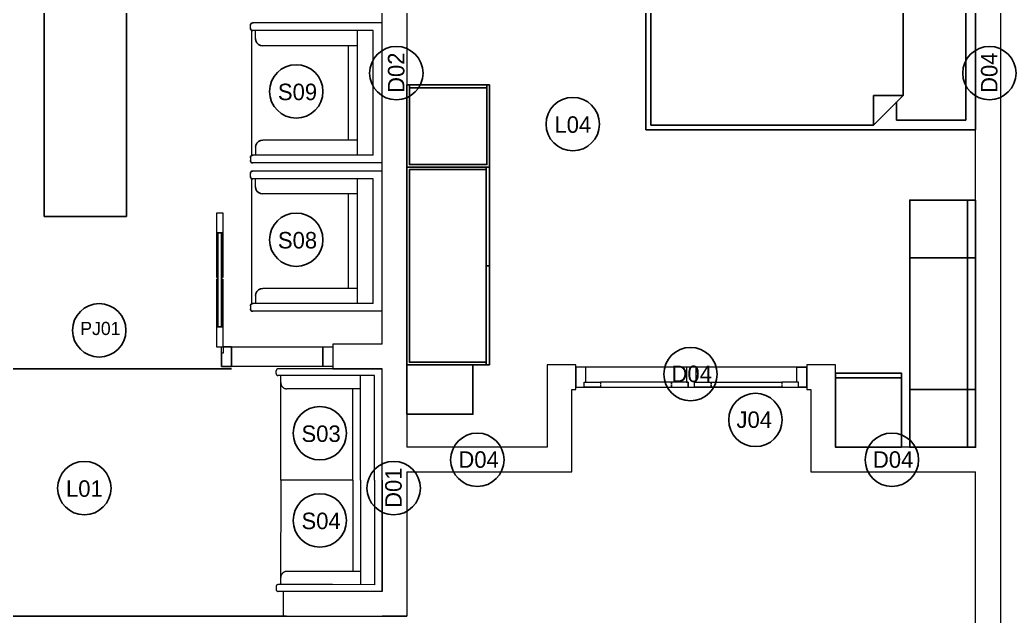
# Model space of a CAD drawing. Header units: metres. Extents: x 0 to 2861, y -1 to 1496.
# Drawn here: x 9.76 to 15.81, y 3.1 to 6.72 of the extents above; entities that cross this region are included whole.
import ezdxf

# ---------------------------------------------------------------- set-up
doc = ezdxf.new("R2010")
doc.units = ezdxf.units.M
doc.linetypes.add('ACAD_ISO04W100', pattern=[30, 24, -3, 0, -3])
for name, color, linetype in [('ARS-ATAP', 5, 'Continuous'), ('ARS-FURNITURE', 252, 'Continuous'), ('ARS-LANTAI', 2, 'Continuous'), ('FURNITURE', 251, 'Continuous'), ('TEKS', 7, 'Continuous')]:
    doc.layers.add(name, color=color, linetype=linetype)
doc.layers.add('ARS-KUSEN', color=25, linetype='Continuous', lineweight=9)
doc.layers.add('ARS_DINDING', color=1, linetype='Continuous', lineweight=15)

# ---------------------------------------------------------------- blocks, each defined once
blk = doc.blocks.new('SOFA 2')
at = {"layer": 'FURNITURE', "lineweight": 13}
for points in [[(-113.57, -35.89), (-113.56, 1.78)], [(-112.11, 3.22), (-112.16, 3.22), (-112.21, 3.22), (-112.26, 3.22), (-112.31, 3.21), (-112.36, 3.2), (-112.41, 3.19), (-112.46, 3.18), (-112.5, 3.17), (-112.55, 3.16), (-112.6, 3.14), (-112.64, 3.12), (-112.69, 3.11), (-112.73, 3.08), (-112.78, 3.06), (-112.82, 3.04), (-112.87, 3.01), (-112.91, 2.99), (-112.95, 2.96), (-112.99, 2.93), (-113.03, 2.9), (-113.06, 2.87), (-113.1, 2.84), (-113.14, 2.8), (-113.17, 2.77), (-113.2, 2.73), (-113.23, 2.69), (-113.27, 2.65), (-113.29, 2.61), (-113.32, 2.57), (-113.35, 2.53), (-113.37, 2.49), (-113.4, 2.45), (-113.42, 2.4), (-113.44, 2.36), (-113.46, 2.31), (-113.48, 2.26), (-113.49, 2.22), (-113.51, 2.17), (-113.52, 2.12), (-113.53, 2.07), (-113.54, 2.03), (-113.55, 1.98), (-113.55, 1.93), (-113.56, 1.88), (-113.56, 1.83), (-113.56, 1.78)], [(-110.36, 3.22), (-112.11, 3.22)], [(-108.91, 1.78), (-108.91, 1.83), (-108.92, 1.88), (-108.92, 1.93), (-108.93, 1.98), (-108.93, 2.03), (-108.94, 2.07), (-108.95, 2.12), (-108.97, 2.17), (-108.98, 2.22), (-109, 2.26), (-109.01, 2.31), (-109.03, 2.36), (-109.05, 2.4), (-109.07, 2.44), (-109.1, 2.49), (-109.12, 2.53), (-109.15, 2.57), (-109.18, 2.61), (-109.21, 2.65), (-109.24, 2.69), (-109.27, 2.73), (-109.3, 2.77), (-109.34, 2.8), (-109.37, 2.84), (-109.41, 2.87), (-109.45, 2.9), (-109.48, 2.93), (-109.52, 2.96), (-109.56, 2.99), (-109.61, 3.01), (-109.65, 3.04), (-109.69, 3.06), (-109.74, 3.08), (-109.78, 3.1), (-109.83, 3.12), (-109.87, 3.14), (-109.92, 3.16), (-109.97, 3.17), (-110.01, 3.18), (-110.06, 3.19), (-110.11, 3.2), (-110.16, 3.21), (-110.21, 3.22), (-110.26, 3.22), (-110.31, 3.22), (-110.36, 3.22)], [(-108.92, -35.89), (-108.91, 1.78)], [(-36.3, 0.01), (-108.91, 0.03)], [(-99.72, -4.31), (-99.72, -4.16), (-99.73, -4.01), (-99.74, -3.86), (-99.76, -3.72), (-99.78, -3.57), (-99.81, -3.42), (-99.84, -3.28), (-99.88, -3.14), (-99.92, -3), (-99.97, -2.86), (-100.02, -2.72), (-100.08, -2.58), (-100.14, -2.45), (-100.2, -2.31), (-100.27, -2.18), (-100.35, -2.06), (-100.43, -1.93), (-100.51, -1.81), (-100.6, -1.69), (-100.69, -1.57), (-100.78, -1.46), (-100.88, -1.35), (-100.99, -1.24), (-101.09, -1.14), (-101.2, -1.04), (-101.32, -0.95), (-101.43, -0.85), (-101.55, -0.77), (-101.67, -0.68), (-101.8, -0.6), (-101.93, -0.53), (-102.06, -0.46), (-102.19, -0.39), (-102.32, -0.33), (-102.46, -0.28), (-102.6, -0.22), (-102.74, -0.18), (-102.88, -0.13), (-103.02, -0.1), (-103.17, -0.06), (-103.31, -0.04), (-103.46, -0.01), (-103.61, 0), (-103.75, 0.02), (-103.9, 0.02), (-104.05, 0.03)], [(-36.31, -35.91), (-36.3, 0.01)], [(-36.3, 0.01), (36.3, -0.01)], [(37.75, 3.19), (37.7, 3.19), (37.65, 3.18), (37.6, 3.18), (37.55, 3.17), (37.5, 3.17), (37.46, 3.16), (37.41, 3.14), (37.36, 3.13), (37.31, 3.12), (37.27, 3.1), (37.22, 3.09), (37.17, 3.07), (37.13, 3.05), (37.08, 3.02), (37.04, 3), (37, 2.98), (36.96, 2.95), (36.92, 2.92), (36.88, 2.89), (36.84, 2.86), (36.8, 2.83), (36.76, 2.8), (36.73, 2.76), (36.69, 2.73), (36.66, 2.69), (36.63, 2.65), (36.6, 2.61), (36.57, 2.58), (36.54, 2.53), (36.52, 2.49), (36.49, 2.45), (36.47, 2.41), (36.44, 2.36), (36.42, 2.32), (36.41, 2.27), (36.39, 2.23), (36.37, 2.18), (36.36, 2.13), (36.35, 2.08), (36.34, 2.04), (36.33, 1.99), (36.32, 1.94), (36.31, 1.89), (36.31, 1.84), (36.31, 1.79), (36.3, 1.74)], [(36.3, -35.93), (36.3, 1.74)], [(37.75, 3.19), (39.51, 3.19)], [(40.95, 1.74), (40.95, 1.79), (40.95, 1.84), (40.94, 1.89), (40.94, 1.94), (40.93, 1.99), (40.92, 2.04), (40.91, 2.08), (40.9, 2.13), (40.88, 2.18), (40.87, 2.22), (40.85, 2.27), (40.83, 2.32), (40.81, 2.36), (40.79, 2.41), (40.77, 2.45), (40.74, 2.49), (40.71, 2.53), (40.69, 2.57), (40.66, 2.61), (40.63, 2.65), (40.6, 2.69), (40.56, 2.73), (40.53, 2.76), (40.49, 2.8), (40.46, 2.83), (40.42, 2.86), (40.38, 2.89), (40.34, 2.92), (40.3, 2.95), (40.26, 2.98), (40.22, 3), (40.17, 3.02), (40.13, 3.05), (40.08, 3.07), (40.04, 3.08), (39.99, 3.1), (39.94, 3.12), (39.9, 3.13), (39.85, 3.14), (39.8, 3.16), (39.75, 3.16), (39.7, 3.17), (39.66, 3.18), (39.61, 3.18), (39.56, 3.18), (39.51, 3.19)], [(40.94, -35.93), (40.95, 1.74)], [(-99.73, -35.9), (-99.72, -4.31)], [(27.1, -35.93), (27.11, -4.34)], [(31.44, -0.01), (31.29, -0.01), (31.14, -0.02), (31, -0.03), (30.85, -0.05), (30.7, -0.07), (30.56, -0.1), (30.41, -0.13), (30.27, -0.17), (30.13, -0.21), (29.99, -0.26), (29.85, -0.31), (29.71, -0.37), (29.58, -0.43), (29.45, -0.49), (29.32, -0.56), (29.19, -0.64), (29.06, -0.72), (28.94, -0.8), (28.82, -0.89), (28.71, -0.98), (28.59, -1.07), (28.48, -1.17), (28.38, -1.28), (28.27, -1.38), (28.17, -1.49), (28.08, -1.61), (27.99, -1.72), (27.9, -1.84), (27.82, -1.96), (27.74, -2.09), (27.66, -2.22), (27.59, -2.35), (27.53, -2.48), (27.47, -2.61), (27.41, -2.75), (27.36, -2.89), (27.31, -3.03), (27.27, -3.17), (27.23, -3.31), (27.2, -3.46), (27.17, -3.6), (27.15, -3.75), (27.13, -3.9), (27.12, -4.04), (27.11, -4.19), (27.11, -4.34)], [(-113.58, -70.44), (-113.57, -35.89)], [(-108.93, -65.01), (-108.92, -35.89)], [(-99.73, -55.41), (-99.73, -35.9)], [(-36.32, -50.09), (-36.31, -35.91)], [(27.09, -55.44), (27.1, -35.93)], [(36.29, -65.04), (36.3, -35.93)], [(40.93, -70.48), (40.94, -35.93)], [(-36.32, -50.09), (-99.73, -50.08)], [(-36.32, -50.09), (27.1, -50.11)], [(-36.32, -55.43), (-108.93, -55.41)], [(-36.32, -55.43), (36.29, -55.44)], [(-36.32, -65.02), (-108.93, -65.01)], [(-36.32, -65.02), (36.29, -65.04)], [(-36.32, -70.46), (-113.58, -70.44)], [(-36.32, -70.46), (40.93, -70.48)]]:
    blk.add_lwpolyline(points, dxfattribs=at)
blk = doc.blocks.new('meja rias')
at = {"layer": 'ARS-FURNITURE'}
for points in [[(-40, -17.5), (-40, 17.5), (0, 17.5), (0, -17.5)], [(-40, -132.5), (-40, 17.5), (-35, 17.5), (-35, -132.5)], [(-40, -97.5), (-40, -17.5), (0, -17.5), (0, -97.5)], [(-40, -132.5), (-40, -97.5), (0, -97.5), (0, -132.5)]]:
    blk.add_lwpolyline(points, close=True, dxfattribs=at)
blk = doc.blocks.new('lemari baju')
at = {"layer": 'ARS-FURNITURE'}
for points in [[(-50, 50.44), (0, 50.44), (0, -119.56), (-50, -119.56)], [(-50, 50.44), (-48, 50.44), (-48, -9.56), (-50, -9.56)], [(-50, -69.56), (-48, -69.56), (-48, -9.56), (-50, -9.56)], [(-50, -119.56), (0, -119.56), (0, -69.56), (-50, -69.56)], [(-48.5, -119.56), (-1.5, -119.56), (-1.5, -117.56), (-48.5, -117.56)]]:
    blk.add_lwpolyline(points, close=True, dxfattribs=at)
for points in [[(-48, 50.44), (0, 50.44), (0, -69.56), (-48, -69.56)], [(-48, 48.94), (-1.5, 48.94), (-1.5, -68.06), (-48, -68.06)], [(-1.5, -119.56), (-1.5, -71.06), (-48.5, -71.06), (-48.5, -119.56)]]:
    blk.add_lwpolyline(points, dxfattribs=at)
blk = doc.blocks.new('bed 150x200')
at = {"layer": 'FURNITURE', "linetype": 'Continuous'}
for points in [[(50, 6), (-110, 6)], [(-110, 6), (-110, -194)], [(-36, 0), (-104, 0)], [(-104, 0), (-104, -42)], [(-36, -38), (-36, 0)], [(-24, -38), (-24, 0)], [(-24, 0), (44, 0)], [(44, 0), (44, -42)], [(50, -194), (50, 6)], [(-89, -38), (-107, -56)], [(-104, -42), (-93, -42)], [(-89, -56), (-89, -38)], [(-89, -38), (-30, -38)], [(29, -38), (-30, -38)], [(29, -56), (29, -38)], [(29, -38), (47, -56)], [(44, -42), (33, -42)], [(-107, -191), (-107, -56)], [(-107, -56), (-89, -56)], [(47, -56), (29, -56)], [(47, -191), (47, -56)], [(-30, -191), (-107, -191)], [(-30, -191), (47, -191)], [(-110, -194), (50, -194)]]:
    blk.add_lwpolyline(points, dxfattribs=at)
blk = doc.blocks.new('SOFA 1')
at = {"layer": 'FURNITURE', "lineweight": 13}
for points in [[(-53.51, 13.84), (-53.51, -71.16)], [(-53.51, 13.84), (-18.93, 13.84)], [(-18.96, 13.84), (25.04, 13.84)], [(26.49, 10.64), (26.49, 12.4)], [(-48.07, 9.2), (-48.07, -66.51)], [(-48.07, 9.2), (-18.93, 9.2)], [(-38.47, 9.2), (-38.47, -66.51)], [(-18.96, 9.2), (25.04, 9.2)], [(23.29, 4.33), (23.29, 9.2)], [(25.62, 9.32), (25.62, -66.65)], [(-18.96, 0), (18.96, 0)], [(-38.47, 0), (-18.96, 0)], [(-33.14, 0), (-33.14, -57.32)], [(-38.47, -57.32), (-18.96, -57.32)], [(-18.96, -57.32), (18.96, -57.32)], [(23.29, -61.65), (23.29, -66.51)], [(-53.51, -71.16), (-18.96, -71.16)], [(-48.07, -66.51), (-18.96, -66.51)], [(-18.96, -66.51), (25.04, -66.51)], [(-18.96, -71.16), (25.04, -71.16)], [(26.49, -67.96), (26.49, -69.71)]]:
    blk.add_lwpolyline(points, dxfattribs=at)
at = {"layer": 'FURNITURE'}
for points in [[(25.04, 13.84), (25.49, 13.77)], [(25.49, 13.77), (25.89, 13.57)], [(25.89, 13.57), (26.21, 13.25)], [(26.21, 13.25), (26.42, 12.84)], [(26.42, 12.84), (26.49, 12.4)], [(25.49, 9.27), (25.04, 9.2)], [(25.89, 9.47), (25.49, 9.27)], [(26.21, 9.79), (25.89, 9.47)], [(26.42, 10.19), (26.21, 9.79)], [(26.49, 10.64), (26.42, 10.19)], [(20.3, 0.21), (18.96, 0)], [(21.51, 0.83), (20.3, 0.21)], [(22.47, 1.79), (21.51, 0.83)], [(23.08, 2.99), (22.47, 1.79)], [(23.29, 4.33), (23.08, 2.99)], [(20.3, -57.53), (18.96, -57.32)], [(21.51, -58.14), (20.3, -57.53)], [(22.47, -59.1), (21.51, -58.14)], [(23.08, -60.31), (22.47, -59.1)], [(23.29, -61.65), (23.08, -60.31)], [(25.49, -66.58), (25.04, -66.51)], [(25.04, -71.16), (25.49, -71.09)], [(25.89, -66.79), (25.49, -66.58)], [(25.49, -71.09), (25.89, -70.88)], [(26.21, -67.11), (25.89, -66.79)], [(25.89, -70.88), (26.21, -70.56)], [(26.42, -67.51), (26.21, -67.11)], [(26.21, -70.56), (26.42, -70.16)], [(26.49, -67.96), (26.42, -67.51)], [(26.42, -70.16), (26.49, -69.71)]]:
    blk.add_lwpolyline(points, dxfattribs=at)

msp = doc.modelspace()

# ---------------------------------------------------------------- linework, layer by layer
at = {"layer": 'ARS-FURNITURE'}
for points in [[(10.4108, 5.5251), (9.9108, 5.5251), (9.9108, 7.1251), (10.4108, 7.1251)], [(12.1113, 4.625), (12.5113, 4.625), (12.5113, 4.325), (12.1113, 4.325)], [(15.1113, 4.575), (14.7113, 4.575), (14.7113, 4.545), (15.1113, 4.545)], [(15.1113, 4.125), (14.7113, 4.125), (14.7113, 4.575), (15.1113, 4.575)]]:
    msp.add_lwpolyline(points, close=True, dxfattribs=at)
at = {"layer": 'ARS-KUSEN'}
for points in [[(10.9963, 5.425), (10.9963, 5.545), (10.9563, 5.545), (10.9563, 5.425)], [(10.9963, 4.735), (10.9963, 4.855), (10.9563, 4.855), (10.9563, 4.735)], [(10.9863, 4.735), (11.0463, 4.735), (11.0463, 4.615), (10.9863, 4.615)], [(11.0463, 4.735), (10.9963, 4.735), (10.9963, 4.695), (10.9863, 4.695), (10.9863, 4.615), (11.0463, 4.615)], [(11.0463, 4.735), (10.9963, 4.735), (10.9963, 4.695), (10.9863, 4.695), (10.9863, 4.615), (11.0463, 4.615)], [(11.6013, 4.615), (11.0463, 4.615), (11.0463, 4.735), (11.6013, 4.735)], [(11.6013, 4.735), (11.6613, 4.735), (11.6613, 4.615), (11.6013, 4.615)], [(14.5363, 4.61), (13.1363, 4.61), (13.1363, 4.49), (14.5363, 4.49)], [(13.1363, 4.49), (13.1863, 4.49), (13.1863, 4.52), (13.1963, 4.52), (13.1963, 4.61), (13.1363, 4.61)], [(13.8163, 4.49), (13.8563, 4.49), (13.8563, 4.52), (13.8663, 4.52), (13.8663, 4.61), (13.8063, 4.61), (13.8063, 4.52), (13.8163, 4.52)], [(14.5363, 4.49), (14.4863, 4.49), (14.4863, 4.52), (14.4763, 4.52), (14.4763, 4.61), (14.5363, 4.61)]]:
    msp.add_lwpolyline(points, close=True, dxfattribs=at)
at = {"layer": 'ARS-KUSEN', "color": 253}
for points in [[(10.9963, 5.155), (10.9963, 5.425), (10.9563, 5.425), (10.9563, 5.155)], [(10.9563, 5.145), (10.9563, 4.855), (10.9963, 4.855), (10.9963, 5.145)]]:
    msp.add_lwpolyline(points, dxfattribs=at)
at = {"layer": 'ARS-KUSEN'}
for points in [[(10.9613, 4.855), (10.9613, 5.425)], [(10.9653, 4.855), (10.9653, 5.425)], [(10.9873, 4.855), (10.9873, 5.425)], [(10.9913, 4.855), (10.9913, 5.425)], [(13.2863, 4.5025), (13.2863, 4.49), (13.1863, 4.49), (13.1863, 4.52), (13.2863, 4.52), (13.2863, 4.5075)], [(13.7163, 4.5075), (13.7163, 4.52), (13.2863, 4.52), (13.2863, 4.5075)], [(13.2863, 4.5025), (13.2863, 4.49), (13.7163, 4.49), (13.7163, 4.5025)], [(13.7163, 4.5025), (13.7163, 4.49), (13.8163, 4.49), (13.8163, 4.52), (13.7163, 4.52), (13.7163, 4.5075)], [(13.9563, 4.5025), (13.9563, 4.49), (13.8563, 4.49), (13.8563, 4.52), (13.9563, 4.52), (13.9563, 4.5075)], [(13.9563, 4.5075), (13.9563, 4.52), (14.3863, 4.52), (14.3863, 4.5075)], [(14.3863, 4.5025), (14.3863, 4.49), (13.9563, 4.49), (13.9563, 4.5025)], [(14.3863, 4.5025), (14.3863, 4.49), (14.4863, 4.49), (14.4863, 4.52), (14.3863, 4.52), (14.3863, 4.5075)]]:
    msp.add_lwpolyline(points, dxfattribs=at)
at = {"layer": 'ARS-LANTAI', "color": 2}
for points in [[(11.0463, 4.6), (9.5263, 4.6)], [(11.3813, 3.1), (9.2113, 3.1)]]:
    msp.add_lwpolyline(points, dxfattribs=at)
at = {"layer": 'ARS_DINDING', "color": 251}
for points in [[(11.9613, 4.75), (11.9613, 7.8)], [(12.1113, 7.65), (12.1113, 4.125)], [(15.5613, 4.125), (15.5613, 7.65)], [(15.7113, 7.65), (15.7113, 0), (15.5613, 0)], [(11.9613, 4.75), (11.6613, 4.75), (11.6613, 4.6), (11.9613, 4.6)], [(11.9613, 3.25), (11.9613, 4.6)], [(13.1113, 4.475), (13.1363, 4.475), (13.1363, 4.625), (12.9613, 4.625), (12.9613, 4.125)], [(14.7113, 4.125), (14.7113, 4.625), (14.5363, 4.625), (14.5363, 4.475), (14.5613, 4.475)], [(12.1113, 3.975), (13.1113, 3.975), (13.1113, 4.475)], [(14.5613, 4.475), (14.5613, 3.975), (15.5613, 3.975)], [(12.9613, 4.125), (12.1113, 4.125)], [(15.5613, 4.125), (14.7113, 4.125)], [(12.1113, 3.975), (12.1113, 3.1)], [(15.5613, 0.15), (15.5613, 3.975)], [(11.9613, 3.25), (11.3613, 3.25), (11.3613, 3.1), (12.1113, 3.1)], [(12.1113, 3.1), (11.9613, 3.1)]]:
    msp.add_lwpolyline(points, dxfattribs=at)
at = {"layer": 'TEKS', "color": 5}
for centre in [(12.047, 6.3951), (15.6446, 6.3951), (13.1173, 6.0857), (13.8315, 4.5684), (12.5384, 4.0485), (15.053, 4.0485), (10.1544, 3.8767), (12.0307, 3.8767)]:
    msp.add_circle(centre, 0.1619, dxfattribs=at)
at = {"layer": 'TEKS'}
for centre in [(11.4398, 6.2839), (11.4398, 5.3839), (10.2448, 4.8341), (14.2255, 4.2905), (11.583, 4.2097), (11.583, 3.6805)]:
    msp.add_circle(centre, 0.1619, dxfattribs=at)

# ---------------------------------------------------------------- block references
at = {"layer": 'ARS-ATAP', "color": 6, "linetype": 'ACAD_ISO04W100', "xscale": 0.01, "yscale": 0.01, "zscale": 0.01, "rotation": 270}
msp.add_blockref('bed 150x200', (15.5013, 6.55), dxfattribs=at)
at = {"layer": 'ARS-FURNITURE', "color": 6, "xscale": 0.01, "yscale": 0.01, "zscale": 0.01, "rotation": 180}
for p in [(11.4262, 5.9884), (11.4262, 5.0884)]:
    msp.add_blockref('SOFA 1', p, dxfattribs=at)
at = {"layer": 'ARS-FURNITURE'}
for name, p, xscale, yscale, zscale, rotation in [('lemari baju', (12.1113, 5.1294), 0.01, 0.01, 0.01, 180), ('meja rias', (15.1613, 4.3), 0.01, 0.01, 0.01, 180), ('SOFA 2', (11.3455, 4.2424), 0.008737298541570846, 0.008737298541570846, 0.008737298541570846, 90.00000000006945)]:
    msp.add_blockref(name, p, dxfattribs=dict(at, xscale=xscale, yscale=yscale, zscale=zscale, rotation=rotation))

# ---------------------------------------------------------------- texts
at = {"layer": 'TEKS', "char_height": 0.1, "attachment_point": 1, "rotation": 90}
for s, insert in [('D02', (11.9959, 6.2748)), ('D04', (15.5935, 6.2748)), ('D01', (11.9795, 3.7564))]:
    msp.add_mtext_dynamic_manual_height_columns(s, width=29.643153, gutter_width=1, heights=[0], dxfattribs=dict(at, insert=insert))
at = {"layer": 'TEKS', "attachment_point": 1}
for s, heights, insert, char_height in [('S09', [0], (11.3284, 6.3311), 0.1), ('L04', [0], (13.0059, 6.1329), 0.1), ('S08', [0], (11.3284, 5.4311), 0.1), ('PJ01', [0.091], (10.1297, 4.8856), 0.08), ('D04', [0], (13.7163, 4.62), 0.1), ('J04', [0], (14.1104, 4.3421), 0.1), ('S03', [0], (11.4716, 4.2569), 0.1), ('D04', [0], (12.4233, 4.1), 0.1), ('D04', [0], (14.9379, 4.1), 0.1), ('L01', [0], (10.043, 3.9239), 0.1), ('S04', [0], (11.4716, 3.7277), 0.1)]:
    msp.add_mtext_dynamic_manual_height_columns(s, width=29.643153, gutter_width=1, heights=heights, dxfattribs=dict(at, insert=insert, char_height=char_height))

doc.saveas('drawing.dxf')
